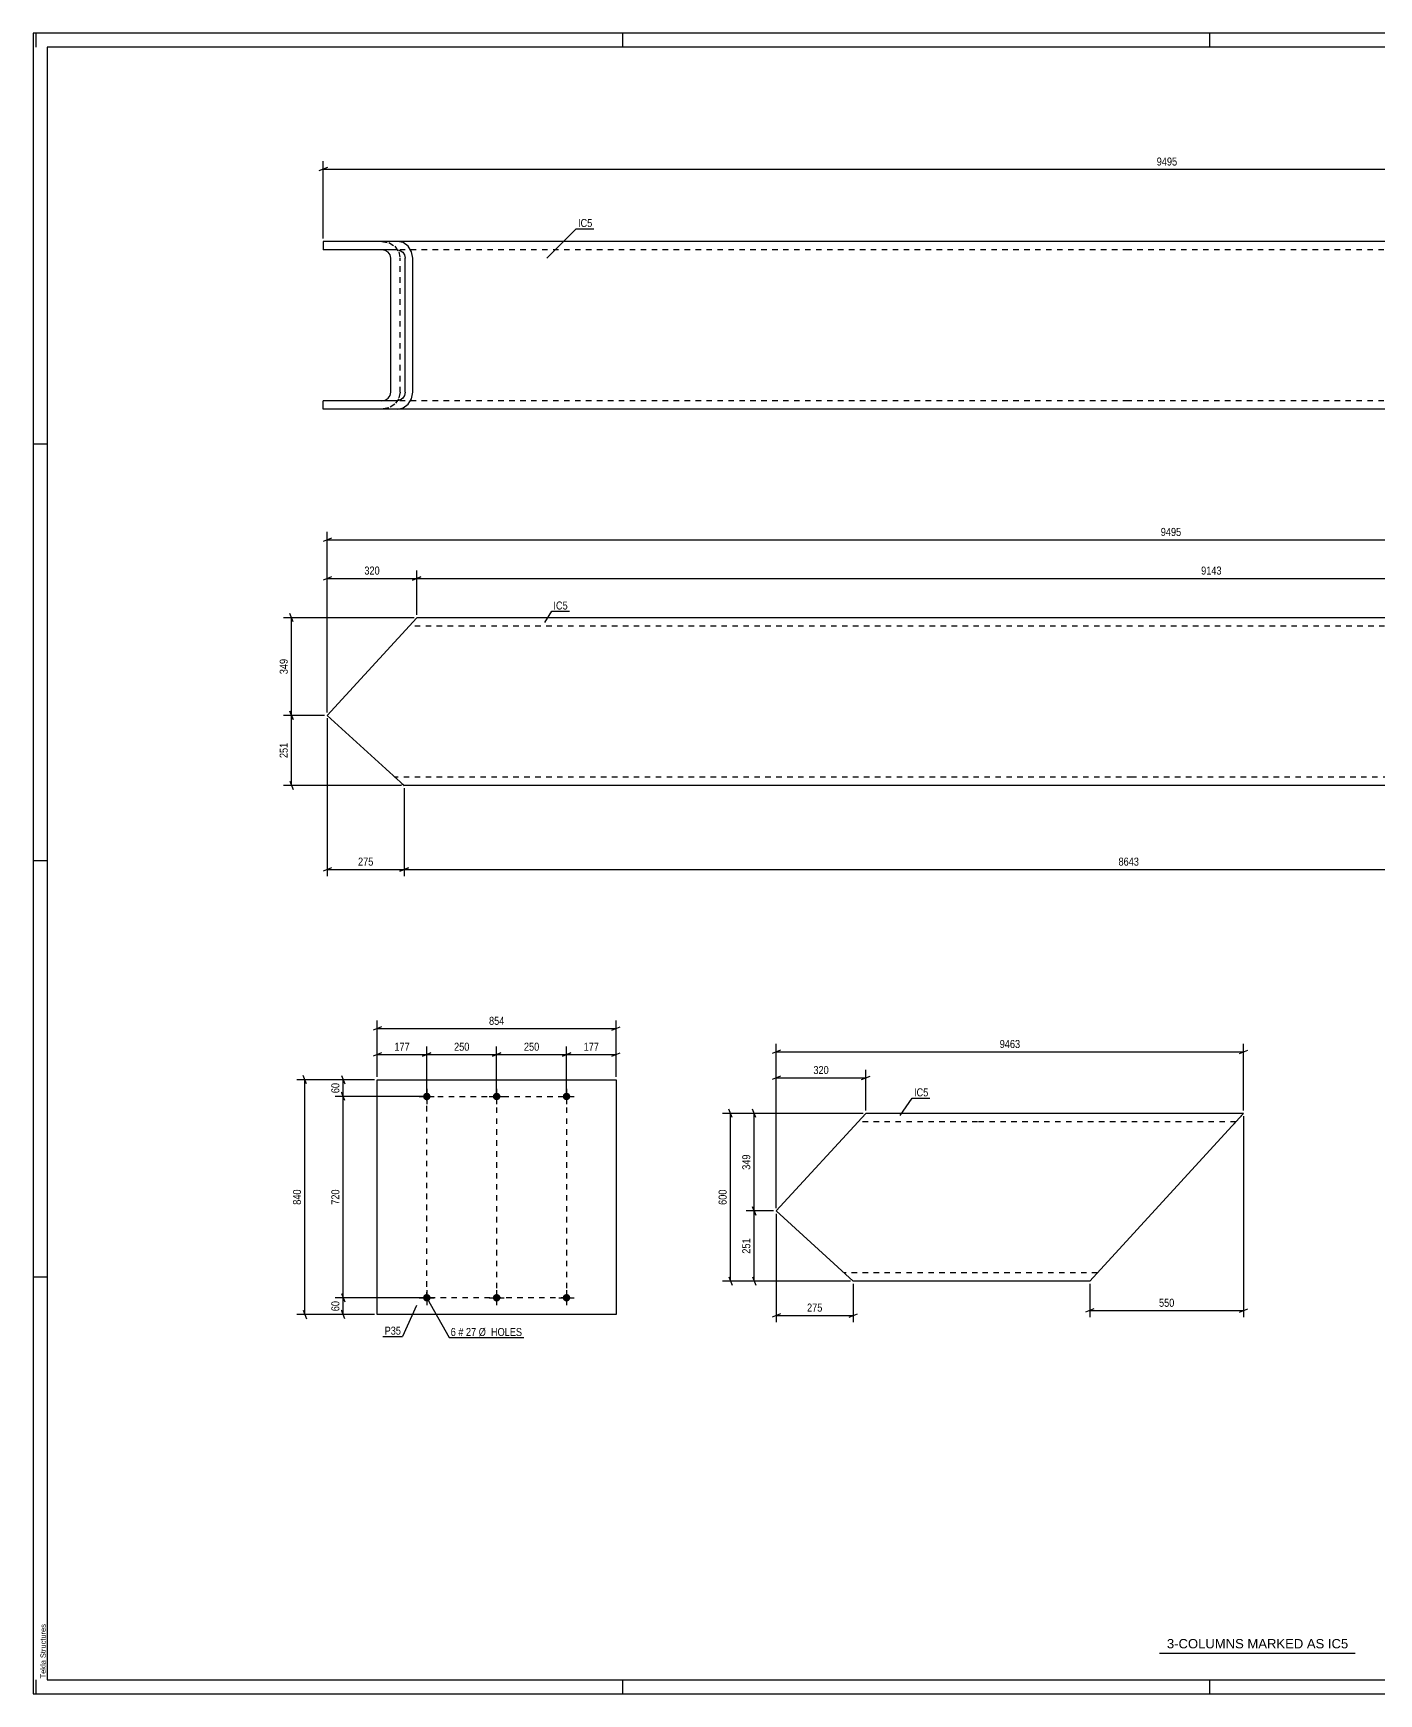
# Model space of a CAD drawing. Header units: millimetres. Extents: x 0 to 841, y 0 to 594.
# Drawn here: x 0 to 481, y 0 to 594 of the extents above; entities that cross this region are included whole.
import ezdxf

# ---------------------------------------------------------------- set-up
doc = ezdxf.new("R2010")
doc.units = ezdxf.units.MM
doc.linetypes.add('DXK_LINE_DOT2', pattern=[3.9198, 1.9599, -1.9599])
doc.styles.add('Arial', font='ARIAL.TTF', dxfattribs={"height": 0.2})
doc.styles.add('Arial Narrow', font='ARIALN.TTF', dxfattribs={"height": 0.2})

# ---------------------------------------------------------------- blocks, each defined once
blk = doc.blocks.new('Unknown-729378497-1131')
at = {"color": 5, "linetype": 'Continuous'}
for p, q in [((841, 594), (0, 594)), ((0, 594), (0, 0)), ((1, 589), (1, 594)), ((211, 589), (211, 594)), ((421, 589), (421, 594)), ((836, 589), (5, 589)), ((5, 589), (5, 5)), ((5, 447), (0, 447)), ((5, 298), (0, 298)), ((5, 149), (0, 149)), ((0, 0), (841, 0)), ((1, 0), (1, 5)), ((5, 5), (836, 5)), ((211, 0), (211, 5)), ((421, 0), (421, 5))]:
    blk.add_line(p, q, dxfattribs=at)
at = {"color": 174, "linetype": 'Continuous', "style": 'Arial'}
blk.add_text('Tekla Structures', height=1.9102, rotation=90, dxfattribs=at).set_placement((4.5, 5.5))
blk = doc.blocks.new('Part-729378497-1893 - 1886')
at = {"color": 2, "linetype": 'Continuous'}
for p, q in [((105.19, 349.99), (137.24, 384.92)), ((393.24, 384.92), (137.24, 384.92)), ((705.76, 384.92), (393.34, 384.92)), ((132.71, 324.92), (105.19, 349.99)), ((393.24, 324.92), (132.71, 324.92)), ((650.71, 324.92), (393.34, 324.92))]:
    blk.add_line(p, q, dxfattribs=at)
at = {"color": 7, "linetype": 'DXK_LINE_DOT2'}
for p, q in [((393.24, 381.92), (134.49, 381.92)), ((703.01, 381.92), (393.34, 381.92)), ((705.76, 384.92), (650.71, 324.92)), ((126.13, 330.92), (132.71, 324.92)), ((393.24, 327.92), (129.42, 327.92)), ((653.46, 327.92), (393.34, 327.92))]:
    blk.add_line(p, q, dxfattribs=at)
blk = doc.blocks.new('Part-729378497-1860 - 1853')
at = {"color": 2, "linetype": 'Continuous'}
for p, q in [((391.79, 519.54), (103.74, 519.54)), ((103.74, 519.54), (103.74, 516.54)), ((132.39, 519.08), (130.28, 519.54)), ((134.18, 517.78), (132.39, 519.08)), ((135.37, 515.83), (134.18, 517.78)), ((698.8, 519.54), (391.89, 519.54)), ((698.8, 519.54), (700.91, 519.08)), ((700.91, 519.08), (702.69, 517.78)), ((702.69, 517.78), (703.89, 515.83)), ((130.28, 516.54), (103.74, 516.54)), ((125.93, 516.31), (124.67, 516.54)), ((127, 515.66), (125.93, 516.31)), ((127.72, 514.69), (127, 515.66)), ((127.97, 513.54), (127.72, 514.69)), ((127.97, 465.54), (127.97, 513.54)), ((130.28, 516.54), (131.34, 516.31)), ((131.34, 516.31), (132.23, 515.66)), ((132.23, 515.66), (132.83, 514.69)), ((132.83, 514.69), (133.04, 513.54)), ((133.04, 465.54), (133.04, 513.54)), ((135.79, 513.54), (135.37, 515.83)), ((135.79, 465.54), (135.79, 513.54)), ((703.89, 515.83), (704.31, 513.54)), ((704.31, 465.54), (704.31, 513.54)), ((125.93, 462.77), (127, 463.42)), ((127, 463.42), (127.72, 464.39)), ((127.72, 464.39), (127.97, 465.54)), ((132.23, 463.42), (131.34, 462.77)), ((132.83, 464.39), (132.23, 463.42)), ((133.04, 465.54), (132.83, 464.39)), ((135.37, 463.24), (135.79, 465.54)), ((704.31, 465.54), (703.89, 463.24)), ((103.74, 459.54), (103.74, 462.54)), ((130.28, 462.54), (103.74, 462.54)), ((391.79, 459.54), (103.74, 459.54)), ((124.67, 462.54), (125.93, 462.77)), ((131.34, 462.77), (130.28, 462.54)), ((130.28, 459.54), (132.39, 459.99)), ((132.39, 459.99), (134.18, 461.3)), ((134.18, 461.3), (135.37, 463.24)), ((698.8, 459.54), (391.89, 459.54)), ((700.91, 459.99), (698.8, 459.54)), ((702.69, 461.3), (700.91, 459.99)), ((703.89, 463.24), (702.69, 461.3))]:
    blk.add_line(p, q, dxfattribs=at)
at = {"color": 7, "linetype": 'DXK_LINE_DOT2'}
for p, q in [((124.67, 519.54), (127.19, 519.08)), ((127.19, 519.08), (129.33, 517.78)), ((129.33, 517.78), (130.76, 515.83)), ((649.68, 515.83), (650.87, 517.78)), ((650.87, 517.78), (652.66, 519.08)), ((652.66, 519.08), (654.76, 519.54)), ((391.79, 516.54), (130.28, 516.54)), ((130.76, 515.83), (131.26, 513.54)), ((131.26, 465.54), (131.26, 513.54)), ((698.8, 516.54), (391.89, 516.54)), ((649.26, 513.54), (649.68, 515.83)), ((649.26, 465.54), (649.26, 513.54)), ((652.22, 514.69), (652.01, 513.54)), ((652.01, 465.54), (652.01, 513.54)), ((652.82, 515.66), (652.22, 514.69)), ((653.71, 516.31), (652.82, 515.66)), ((654.76, 516.54), (653.71, 516.31)), ((699.85, 516.31), (698.8, 516.54)), ((700.75, 515.66), (699.85, 516.31)), ((701.34, 514.69), (700.75, 515.66)), ((701.55, 513.54), (701.34, 514.69)), ((701.55, 465.54), (701.55, 513.54)), ((131.26, 465.54), (130.76, 463.24)), ((649.68, 463.24), (649.26, 465.54)), ((652.01, 465.54), (652.22, 464.39)), ((652.22, 464.39), (652.82, 463.42)), ((652.82, 463.42), (653.71, 462.77)), ((699.85, 462.77), (700.75, 463.42)), ((700.75, 463.42), (701.34, 464.39)), ((701.34, 464.39), (701.55, 465.54)), ((127.19, 459.99), (124.67, 459.54)), ((129.33, 461.3), (127.19, 459.99)), ((130.76, 463.24), (129.33, 461.3)), ((391.79, 462.54), (130.28, 462.54)), ((698.8, 462.54), (391.89, 462.54)), ((650.87, 461.3), (649.68, 463.24)), ((652.66, 459.99), (650.87, 461.3)), ((654.76, 459.54), (652.66, 459.99)), ((653.71, 462.77), (654.76, 462.54)), ((698.8, 462.54), (699.85, 462.77))]:
    blk.add_line(p, q, dxfattribs=at)
blk = doc.blocks.new('Part-729378497-1523 - 1507')
at = {"color": 2, "linetype": 'Continuous'}
for p, q in [((123.11, 135.67), (123.11, 219.67)), ((123.11, 219.67), (208.54, 219.67)), ((208.54, 219.67), (208.54, 135.67)), ((208.54, 135.67), (123.11, 135.67))]:
    blk.add_line(p, q, dxfattribs=at)
blk = doc.blocks.new('Bolt-729378497-1556 - 1507')
at = {"linetype": 'Continuous'}
for points in [[(140.81, 215.02, -1), (140.81, 212.32, -1)], [(165.81, 215.02, -1), (165.81, 212.32, -1)], [(190.81, 215.02, -1), (190.81, 212.32, -1)]]:
    blk.add_hatch(color=1, dxfattribs=at).paths.add_polyline_path(points)
at = {"color": 1, "linetype": 'Continuous'}
for p, q in [((140.81, 216.37), (140.81, 210.97)), ((165.81, 216.37), (165.81, 210.97)), ((190.81, 216.37), (190.81, 210.97)), ((138.11, 213.67), (143.51, 213.67)), ((163.11, 213.67), (168.51, 213.67)), ((188.11, 213.67), (193.51, 213.67))]:
    blk.add_line(p, q, dxfattribs=at)
blk = doc.blocks.new('Bolt-729378497-1561 - 1507')
at = {"linetype": 'Continuous'}
for points in [[(140.81, 143.02, -1), (140.81, 140.32, -1)], [(165.81, 143.02, -1), (165.81, 140.32, -1)], [(190.81, 143.02, -1), (190.81, 140.32, -1)]]:
    blk.add_hatch(color=1, dxfattribs=at).paths.add_polyline_path(points)
at = {"color": 1, "linetype": 'Continuous'}
for p, q in [((140.81, 144.37), (140.81, 138.97)), ((165.81, 144.37), (165.81, 138.97)), ((190.81, 144.37), (190.81, 138.97)), ((138.11, 141.67), (143.51, 141.67)), ((163.11, 141.67), (168.51, 141.67)), ((188.11, 141.67), (193.51, 141.67))]:
    blk.add_line(p, q, dxfattribs=at)
blk = doc.blocks.new('Part-729378497-1240 - 1222')
at = {"color": 2, "linetype": 'Continuous'}
for p, q in [((265.85, 172.7), (297.89, 207.63)), ((337.89, 207.63), (297.89, 207.63)), ((433.04, 207.63), (337.99, 207.63)), ((427.54, 201.63), (433.04, 207.63)), ((427.54, 201.63), (377.99, 147.63)), ((293.37, 147.63), (265.85, 172.7)), ((337.89, 147.63), (293.37, 147.63)), ((377.99, 147.63), (337.99, 147.63))]:
    blk.add_line(p, q, dxfattribs=at)
at = {"color": 7, "linetype": 'DXK_LINE_DOT2'}
for p, q in [((337.89, 204.63), (295.14, 204.63)), ((430.29, 204.63), (337.99, 204.63)), ((432.62, 207.18), (427.54, 201.63)), ((337.89, 150.63), (290.07, 150.63)), ((380.75, 150.63), (337.99, 150.63))]:
    blk.add_line(p, q, dxfattribs=at)
blk = doc.blocks.new('Rectangle-729378497-1675 - 1507')
at = {"color": 1, "linetype": 'DXK_LINE_DOT2'}
blk.add_lwpolyline([(140.81, 213.67), (190.81, 213.67), (190.81, 141.67), (140.81, 141.67), (140.81, 213.67)], close=True, dxfattribs=at)
blk = doc.blocks.new('Line-729378497-1660 - 1507')
at = {"color": 1, "linetype": 'DXK_LINE_DOT2'}
blk.add_line((165.81, 213.67), (165.81, 141.67), dxfattribs=at)
blk = doc.blocks.new('StraightDimension-729378497-3070 - 1886')
at = {"color": 7, "linetype": 'Continuous'}
for p, q in [((105.19, 348.99), (105.19, 292.49)), ((132.71, 323.92), (132.71, 292.49)), ((106.69, 295.49), (103.69, 294.29)), ((105.19, 294.89), (132.71, 294.89)), ((131.21, 294.29), (134.21, 295.49))]:
    blk.add_line(p, q, dxfattribs=at)
at = {"color": 0}
blk.add_wipeout([(122.3, 295.64), (122.3, 299.84), (115.61, 299.84), (115.61, 295.64)], dxfattribs=at)
at = {"color": 3, "style": 'Arial Narrow'}
blk.add_text('275', height=2.863, dxfattribs=at).set_placement((116.21, 296.24))
blk = doc.blocks.new('StraightDimension-729378497-2034 - 1886')
at = {"color": 7, "linetype": 'Continuous'}
for p, q in [((106.69, 413.42), (103.69, 412.22)), ((105.19, 350.99), (105.19, 415.67)), ((105.19, 412.82), (708.94, 412.82)), ((707.44, 412.22), (710.44, 413.42)), ((708.94, 385.69), (708.94, 415.67))]:
    blk.add_line(p, q, dxfattribs=at)
at = {"color": 0}
blk.add_wipeout([(411.32, 413.57), (411.32, 417.77), (402.81, 417.77), (402.81, 413.57)], dxfattribs=at)
at = {"color": 3, "style": 'Arial Narrow'}
blk.add_text('9495', height=2.863, dxfattribs=at).set_placement((403.41, 414.17))
blk = doc.blocks.new('StraightDimension-729378497-3069 - 1886')
at = {"color": 7, "linetype": 'Continuous'}
for p, q in [((132.71, 323.92), (132.71, 292.49)), ((651.18, 320.74), (651.18, 292.49)), ((134.21, 295.49), (131.21, 294.29)), ((132.71, 294.89), (651.18, 294.89)), ((649.68, 294.29), (652.68, 295.49))]:
    blk.add_line(p, q, dxfattribs=at)
at = {"color": 0}
blk.add_wipeout([(396.2, 295.64), (396.2, 299.84), (387.69, 299.84), (387.69, 295.64)], dxfattribs=at)
at = {"color": 3, "style": 'Arial Narrow'}
blk.add_text('8643', height=2.863, dxfattribs=at).set_placement((388.29, 296.24))
blk = doc.blocks.new('StraightDimension-729378497-3240 - 1886')
at = {"color": 7, "linetype": 'Continuous'}
for p, q in [((93, 383.42), (91.8, 386.42)), ((136.24, 384.92), (89.55, 384.92)), ((92.4, 349.99), (92.4, 384.92)), ((91.8, 351.49), (93, 348.49)), ((104.19, 349.99), (89.55, 349.99))]:
    blk.add_line(p, q, dxfattribs=at)
at = {"color": 0}
blk.add_wipeout([(91.65, 370.8), (87.45, 370.8), (87.45, 364.11), (91.65, 364.11)], dxfattribs=at)
at = {"color": 3, "style": 'Arial Narrow'}
blk.add_text('349', height=2.863, rotation=90.00021, dxfattribs=at).set_placement((91.05, 364.71))
blk = doc.blocks.new('StraightDimension-729378497-3241 - 1886')
at = {"color": 7, "linetype": 'Continuous'}
for p, q in [((93, 348.49), (91.8, 351.49)), ((104.19, 349.99), (89.55, 349.99)), ((92.4, 324.92), (92.4, 349.99)), ((131.71, 324.92), (89.55, 324.92)), ((91.8, 326.42), (93, 323.42))]:
    blk.add_line(p, q, dxfattribs=at)
at = {"color": 0}
blk.add_wipeout([(91.65, 340.8), (87.45, 340.8), (87.45, 334.11), (91.65, 334.11)], dxfattribs=at)
at = {"color": 3, "style": 'Arial Narrow'}
blk.add_text('251', height=2.863, rotation=90.00021, dxfattribs=at).set_placement((91.05, 334.71))
blk = doc.blocks.new('StraightDimension-729378497-3292 - 1886')
at = {"color": 7, "linetype": 'Continuous'}
for p, q in [((138.74, 399.6), (135.74, 398.4)), ((137.24, 385.92), (137.24, 401.85)), ((137.24, 399), (705.76, 399)), ((704.26, 398.4), (707.26, 399.6)), ((705.76, 385.92), (705.76, 401.85))]:
    blk.add_line(p, q, dxfattribs=at)
at = {"color": 0}
blk.add_wipeout([(425.76, 399.75), (425.76, 403.95), (417.24, 403.95), (417.24, 399.75)], dxfattribs=at)
at = {"color": 3, "style": 'Arial Narrow'}
blk.add_text('9143', height=2.863, dxfattribs=at).set_placement((417.84, 400.35))
blk = doc.blocks.new('StraightDimension-729378497-3293 - 1886')
at = {"color": 7, "linetype": 'Continuous'}
for p, q in [((106.69, 399.6), (103.69, 398.4)), ((105.19, 350.99), (105.19, 401.85)), ((105.19, 399), (137.24, 399)), ((135.74, 398.4), (138.74, 399.6)), ((137.24, 385.92), (137.24, 401.85))]:
    blk.add_line(p, q, dxfattribs=at)
at = {"color": 0}
blk.add_wipeout([(124.56, 399.75), (124.56, 403.95), (117.88, 403.95), (117.88, 399.75)], dxfattribs=at)
at = {"color": 3, "style": 'Arial Narrow'}
blk.add_text('320', height=2.863, dxfattribs=at).set_placement((118.48, 400.35))
blk = doc.blocks.new('StraightDimension-729378497-1875 - 1853')
at = {"color": 7, "linetype": 'Continuous'}
for p, q in [((103.74, 520.54), (103.74, 548.17)), ((707.48, 532.54), (707.48, 548.17)), ((105.24, 545.92), (102.24, 544.72)), ((103.74, 545.32), (707.48, 545.32)), ((705.98, 544.72), (708.98, 545.92))]:
    blk.add_line(p, q, dxfattribs=at)
at = {"color": 0}
blk.add_wipeout([(409.87, 546.07), (409.87, 550.27), (401.36, 550.27), (401.36, 546.07)], dxfattribs=at)
at = {"color": 3, "style": 'Arial Narrow'}
blk.add_text('9495', height=2.863, dxfattribs=at).set_placement((401.96, 546.67))
blk = doc.blocks.new('StraightDimension-729378497-1594 - 1507')
at = {"color": 7, "linetype": 'Continuous'}
for p, q in [((110.28, 143.17), (111.48, 140.17)), ((139.81, 141.67), (108.03, 141.67)), ((111.48, 134.17), (110.28, 137.17)), ((110.88, 135.67), (110.88, 141.67)), ((122.11, 135.67), (108.03, 135.67))]:
    blk.add_line(p, q, dxfattribs=at)
at = {"color": 0}
blk.add_wipeout([(110.13, 141.1), (105.93, 141.1), (105.93, 136.24), (110.13, 136.24)], dxfattribs=at)
at = {"color": 3, "style": 'Arial Narrow'}
blk.add_text('60', height=2.863, rotation=90.00021, dxfattribs=at).set_placement((109.53, 136.84))
blk = doc.blocks.new('StraightDimension-729378497-1578 - 1507')
at = {"color": 7, "linetype": 'Continuous'}
for p, q in [((111.48, 212.17), (110.28, 215.17)), ((139.81, 213.67), (108.03, 213.67)), ((110.88, 141.67), (110.88, 213.67)), ((110.28, 143.17), (111.48, 140.17)), ((139.81, 141.67), (108.03, 141.67))]:
    blk.add_line(p, q, dxfattribs=at)
at = {"color": 0}
blk.add_wipeout([(110.13, 181.01), (105.93, 181.01), (105.93, 174.33), (110.13, 174.33)], dxfattribs=at)
at = {"color": 3, "style": 'Arial Narrow'}
blk.add_text('720', height=2.863, rotation=90.00021, dxfattribs=at).set_placement((109.53, 174.93))
blk = doc.blocks.new('StraightDimension-729378497-1563 - 1507')
at = {"color": 7, "linetype": 'Continuous'}
for p, q in [((110.28, 221.17), (111.48, 218.17)), ((122.11, 219.67), (108.03, 219.67)), ((111.48, 212.17), (110.28, 215.17)), ((110.88, 213.67), (110.88, 219.67)), ((139.81, 213.67), (108.03, 213.67))]:
    blk.add_line(p, q, dxfattribs=at)
at = {"color": 0}
blk.add_wipeout([(110.13, 219.1), (105.93, 219.1), (105.93, 214.24), (110.13, 214.24)], dxfattribs=at)
at = {"color": 3, "style": 'Arial Narrow'}
blk.add_text('60', height=2.863, rotation=90.00021, dxfattribs=at).set_placement((109.53, 214.84))
blk = doc.blocks.new('StraightDimension-729378497-2904 - 1507')
at = {"color": 7, "linetype": 'Continuous'}
for p, q in [((142.31, 229.28), (139.31, 228.08)), ((140.81, 214.67), (140.81, 231.53)), ((140.81, 228.68), (165.81, 228.68)), ((164.31, 228.08), (167.31, 229.28)), ((165.81, 214.67), (165.81, 231.53))]:
    blk.add_line(p, q, dxfattribs=at)
at = {"color": 0}
blk.add_wipeout([(156.65, 229.43), (156.65, 233.63), (149.97, 233.63), (149.97, 229.43)], dxfattribs=at)
at = {"color": 3, "style": 'Arial Narrow'}
blk.add_text('250', height=2.863, dxfattribs=at).set_placement((150.57, 230.03))
blk = doc.blocks.new('StraightDimension-729378497-1608 - 1507')
at = {"color": 7, "linetype": 'Continuous'}
for p, q in [((97.76, 218.17), (96.56, 221.17)), ((122.11, 219.67), (94.31, 219.67)), ((97.16, 135.67), (97.16, 219.67)), ((96.56, 137.17), (97.76, 134.17)), ((122.11, 135.67), (94.31, 135.67))]:
    blk.add_line(p, q, dxfattribs=at)
at = {"color": 0}
blk.add_wipeout([(96.41, 181.01), (92.21, 181.01), (92.21, 174.33), (96.41, 174.33)], dxfattribs=at)
at = {"color": 3, "style": 'Arial Narrow'}
blk.add_text('840', height=2.863, rotation=90.00021, dxfattribs=at).set_placement((95.81, 174.93))
blk = doc.blocks.new('StraightDimension-729378497-1619 - 1507')
at = {"color": 7, "linetype": 'Continuous'}
for p, q in [((192.31, 229.28), (189.31, 228.08)), ((190.81, 214.67), (190.81, 231.53)), ((190.81, 228.68), (208.54, 228.68)), ((207.04, 228.08), (210.04, 229.28)), ((208.54, 220.67), (208.54, 231.53))]:
    blk.add_line(p, q, dxfattribs=at)
at = {"color": 0}
blk.add_wipeout([(203.02, 229.43), (203.02, 233.63), (196.33, 233.63), (196.33, 229.43)], dxfattribs=at)
at = {"color": 3, "style": 'Arial Narrow'}
blk.add_text('177', height=2.863, dxfattribs=at).set_placement((196.93, 230.03))
blk = doc.blocks.new('StraightDimension-729378497-1636 - 1507')
at = {"color": 7, "linetype": 'Continuous'}
for p, q in [((124.61, 229.28), (121.61, 228.08)), ((123.11, 220.67), (123.11, 231.53)), ((123.11, 228.68), (140.81, 228.68)), ((139.31, 228.08), (142.31, 229.28)), ((140.81, 214.67), (140.81, 231.53))]:
    blk.add_line(p, q, dxfattribs=at)
at = {"color": 0}
blk.add_wipeout([(135.3, 229.43), (135.3, 233.63), (128.62, 233.63), (128.62, 229.43)], dxfattribs=at)
at = {"color": 3, "style": 'Arial Narrow'}
blk.add_text('177', height=2.863, dxfattribs=at).set_placement((129.22, 230.03))
blk = doc.blocks.new('StraightDimension-729378497-1650 - 1507')
at = {"color": 7, "linetype": 'Continuous'}
for p, q in [((124.61, 238.54), (121.61, 237.34)), ((123.11, 220.67), (123.11, 240.79)), ((123.11, 237.94), (208.54, 237.94)), ((207.04, 237.34), (210.04, 238.54)), ((208.54, 220.67), (208.54, 240.79))]:
    blk.add_line(p, q, dxfattribs=at)
at = {"color": 0}
blk.add_wipeout([(169.17, 238.69), (169.17, 242.89), (162.48, 242.89), (162.48, 238.69)], dxfattribs=at)
at = {"color": 3, "style": 'Arial Narrow'}
blk.add_text('854', height=2.863, dxfattribs=at).set_placement((163.08, 239.29))
blk = doc.blocks.new('StraightDimension-729378497-2906 - 1507')
at = {"color": 7, "linetype": 'Continuous'}
for p, q in [((167.31, 229.28), (164.31, 228.08)), ((165.81, 214.67), (165.81, 231.53)), ((165.81, 228.68), (190.81, 228.68)), ((189.31, 228.08), (192.31, 229.28)), ((190.81, 214.67), (190.81, 231.53))]:
    blk.add_line(p, q, dxfattribs=at)
at = {"color": 0}
blk.add_wipeout([(181.65, 229.43), (181.65, 233.63), (174.97, 233.63), (174.97, 229.43)], dxfattribs=at)
at = {"color": 3, "style": 'Arial Narrow'}
blk.add_text('250', height=2.863, dxfattribs=at).set_placement((175.57, 230.03))
blk = doc.blocks.new('StraightDimension-729378497-1459 - 1222')
at = {"color": 7, "linetype": 'Continuous'}
for p, q in [((265.85, 173.7), (265.85, 232.51)), ((433.04, 208.63), (433.04, 232.51)), ((267.35, 230.26), (264.35, 229.06)), ((265.85, 229.66), (433.04, 229.66)), ((431.54, 229.06), (434.54, 230.26))]:
    blk.add_line(p, q, dxfattribs=at)
at = {"color": 0}
blk.add_wipeout([(353.7, 230.41), (353.7, 234.61), (345.19, 234.61), (345.19, 230.41)], dxfattribs=at)
at = {"color": 3, "style": 'Arial Narrow'}
blk.add_text('9463', height=2.863, dxfattribs=at).set_placement((345.79, 231.01))
blk = doc.blocks.new('StraightDimension-729378497-1436 - 1222')
at = {"color": 7, "linetype": 'Continuous'}
for p, q in [((258.49, 206.13), (257.29, 209.13)), ((296.89, 207.63), (255.04, 207.63)), ((257.89, 172.7), (257.89, 207.63)), ((264.85, 172.7), (255.04, 172.7)), ((257.29, 174.2), (258.49, 171.2))]:
    blk.add_line(p, q, dxfattribs=at)
at = {"color": 0}
blk.add_wipeout([(257.14, 193.51), (252.94, 193.51), (252.94, 186.83), (257.14, 186.83)], dxfattribs=at)
at = {"color": 3, "style": 'Arial Narrow'}
blk.add_text('349', height=2.863, rotation=90.00021, dxfattribs=at).set_placement((256.54, 187.43))
blk = doc.blocks.new('StraightDimension-729378497-1380 - 1222')
at = {"color": 7, "linetype": 'Continuous'}
for p, q in [((267.35, 220.94), (264.35, 219.74)), ((265.85, 173.7), (265.85, 223.19)), ((265.85, 220.34), (297.89, 220.34)), ((296.39, 219.74), (299.39, 220.94)), ((297.89, 208.63), (297.89, 223.19))]:
    blk.add_line(p, q, dxfattribs=at)
at = {"color": 0}
blk.add_wipeout([(285.21, 221.09), (285.21, 225.29), (278.53, 225.29), (278.53, 221.09)], dxfattribs=at)
at = {"color": 3, "style": 'Arial Narrow'}
blk.add_text('320', height=2.863, dxfattribs=at).set_placement((279.13, 221.69))
blk = doc.blocks.new('StraightDimension-729378497-1318 - 1222')
at = {"color": 7, "linetype": 'Continuous'}
for p, q in [((433.04, 206.63), (433.04, 134.69)), ((377.99, 146.63), (377.99, 134.69)), ((379.49, 137.69), (376.49, 136.49)), ((377.99, 137.09), (433.04, 137.09)), ((431.54, 136.49), (434.54, 137.69))]:
    blk.add_line(p, q, dxfattribs=at)
at = {"color": 0}
blk.add_wipeout([(408.86, 137.84), (408.86, 142.04), (402.18, 142.04), (402.18, 137.84)], dxfattribs=at)
at = {"color": 3, "style": 'Arial Narrow'}
blk.add_text('550', height=2.863, dxfattribs=at).set_placement((402.78, 138.44))
blk = doc.blocks.new('StraightDimension-729378497-1353 - 1222')
at = {"color": 7, "linetype": 'Continuous'}
for p, q in [((265.85, 171.7), (265.85, 132.96)), ((293.37, 146.63), (293.37, 132.96)), ((267.35, 135.96), (264.35, 134.76)), ((265.85, 135.36), (293.37, 135.36)), ((291.87, 134.76), (294.87, 135.96))]:
    blk.add_line(p, q, dxfattribs=at)
at = {"color": 0}
blk.add_wipeout([(282.95, 136.11), (282.95, 140.31), (276.26, 140.31), (276.26, 136.11)], dxfattribs=at)
at = {"color": 3, "style": 'Arial Narrow'}
blk.add_text('275', height=2.863, dxfattribs=at).set_placement((276.86, 136.71))
blk = doc.blocks.new('StraightDimension-729378497-1408 - 1222')
at = {"color": 7, "linetype": 'Continuous'}
for p, q in [((264.85, 172.7), (255.04, 172.7)), ((258.49, 171.2), (257.29, 174.2)), ((257.89, 147.63), (257.89, 172.7)), ((257.29, 149.13), (258.49, 146.13)), ((292.37, 147.63), (255.04, 147.63))]:
    blk.add_line(p, q, dxfattribs=at)
at = {"color": 0}
blk.add_wipeout([(257.14, 163.51), (252.94, 163.51), (252.94, 156.83), (257.14, 156.83)], dxfattribs=at)
at = {"color": 3, "style": 'Arial Narrow'}
blk.add_text('251', height=2.863, rotation=90.00021, dxfattribs=at).set_placement((256.54, 157.43))
blk = doc.blocks.new('StraightDimension-729378497-1478 - 1222')
at = {"color": 7, "linetype": 'Continuous'}
for p, q in [((250.03, 206.13), (248.83, 209.13)), ((296.89, 207.63), (246.58, 207.63)), ((249.43, 147.63), (249.43, 207.63)), ((248.83, 149.13), (250.03, 146.13)), ((292.37, 147.63), (246.58, 147.63))]:
    blk.add_line(p, q, dxfattribs=at)
at = {"color": 0}
blk.add_wipeout([(248.68, 180.98), (244.48, 180.98), (244.48, 174.29), (248.68, 174.29)], dxfattribs=at)
at = {"color": 3, "style": 'Arial Narrow'}
blk.add_text('600', height=2.863, rotation=90.00021, dxfattribs=at).set_placement((248.08, 174.89))
blk = doc.blocks.new('Unknown-729378497-4712')
at = {"color": 7, "linetype": 'Continuous'}
blk.add_line((403, 14.5), (473, 14.5), dxfattribs=at)
at = {"color": 7, "style": 'Arial'}
blk.add_text('3-COLUMNS MARKED AS IC5', height=3.3428, dxfattribs=at).set_placement((405.61, 16.25))
blk = doc.blocks.new('Mark-729378497-1889 - 1886')
at = {"color": 0}
blk.add_wipeout([(191.23, 387.85), (191.23, 390.85), (186.12, 390.85), (186.12, 387.85)], dxfattribs=at)
blk.add_wipeout([(191.23, 387.85), (191.23, 390.85), (186.12, 390.85), (186.12, 387.85)], dxfattribs=at)
at = {"color": 30, "linetype": 'Continuous'}
for p, q in [((183.09, 383.23), (185.52, 387.25)), ((185.52, 387.25), (191.83, 387.25))]:
    blk.add_line(p, q, dxfattribs=at)
at = {"color": 3, "style": 'Arial Narrow'}
blk.add_text('IC5', height=2.863, dxfattribs=at).set_placement((186.12, 387.85))
blk = doc.blocks.new('Mark-729378497-1856 - 1853')
at = {"color": 0}
blk.add_wipeout([(200.03, 524.68), (200.03, 527.68), (194.91, 527.68), (194.91, 524.68)], dxfattribs=at)
blk.add_wipeout([(200.03, 524.68), (200.03, 527.68), (194.91, 527.68), (194.91, 524.68)], dxfattribs=at)
at = {"color": 30, "linetype": 'Continuous'}
for p, q in [((183.71, 513.48), (194.31, 524.08)), ((194.31, 524.08), (200.63, 524.08))]:
    blk.add_line(p, q, dxfattribs=at)
at = {"color": 3, "style": 'Arial Narrow'}
blk.add_text('IC5', height=2.863, dxfattribs=at).set_placement((194.91, 524.68))
blk = doc.blocks.new('MarkSet-729378497-1722 - 1507')
at = {"color": 0}
blk.add_wipeout([(151.2, 127.99), (151.2, 130.99), (149.37, 130.99), (149.37, 127.99)], dxfattribs=at)
blk.add_wipeout([(151.2, 127.99), (151.2, 130.99), (149.37, 130.99), (149.37, 127.99)], dxfattribs=at)
at = {"color": 7, "linetype": 'Continuous'}
blk.add_line((140.99, 141.36), (148.77, 127.39), dxfattribs=at)
at = {"color": 0}
blk.add_wipeout([(153.93, 127.99), (153.93, 130.99), (152.1, 130.99), (152.1, 127.99)], dxfattribs=at)
blk.add_wipeout([(153.93, 127.99), (153.93, 130.99), (152.1, 130.99), (152.1, 127.99)], dxfattribs=at)
at = {"color": 3, "style": 'Arial Narrow'}
blk.add_text('6', height=2.86, dxfattribs=at).set_placement((149.37, 127.99))
at = {"color": 0}
blk.add_wipeout([(158.49, 127.99), (158.49, 130.99), (154.83, 130.99), (154.83, 127.99)], dxfattribs=at)
blk.add_wipeout([(158.49, 127.99), (158.49, 130.99), (154.83, 130.99), (154.83, 127.99)], dxfattribs=at)
at = {"color": 3, "style": 'Arial Narrow'}
blk.add_text('#', height=2.86, dxfattribs=at).set_placement((152.1, 127.99))
at = {"color": 0}
blk.add_wipeout([(174.91, 127.99), (174.91, 130.99), (159.39, 130.99), (159.39, 127.99)], dxfattribs=at)
blk.add_wipeout([(174.91, 127.99), (174.91, 130.99), (159.39, 130.99), (159.39, 127.99)], dxfattribs=at)
at = {"color": 7, "linetype": 'Continuous'}
blk.add_line((148.77, 127.39), (175.51, 127.39), dxfattribs=at)
at = {"color": 3, "style": 'Arial Narrow'}
for s, p in [('27', (154.83, 127.99)), ('Ø  HOLES', (159.39, 127.99))]:
    blk.add_text(s, height=2.863, dxfattribs=at).set_placement(p)
blk = doc.blocks.new('Mark-729378497-1519 - 1507')
at = {"color": 0}
blk.add_wipeout([(131.57, 128.46), (131.57, 131.46), (125.72, 131.46), (125.72, 128.46)], dxfattribs=at)
blk.add_wipeout([(131.57, 128.46), (131.57, 131.46), (125.72, 131.46), (125.72, 128.46)], dxfattribs=at)
at = {"color": 30, "linetype": 'Continuous'}
for p in [(137.12, 138.87), (125.12, 127.86)]:
    blk.add_line(p, (132.17, 127.86), dxfattribs=at)
at = {"color": 3, "style": 'Arial Narrow'}
blk.add_text('P35', height=2.863, dxfattribs=at).set_placement((125.72, 128.46))
blk = doc.blocks.new('Mark-729378497-1235 - 1222')
at = {"color": 0}
blk.add_wipeout([(320.23, 213.71), (320.23, 216.71), (315.12, 216.71), (315.12, 213.71)], dxfattribs=at)
blk.add_wipeout([(320.23, 213.71), (320.23, 216.71), (315.12, 216.71), (315.12, 213.71)], dxfattribs=at)
at = {"color": 30, "linetype": 'Continuous'}
for p, q in [((310.15, 206.8), (314.52, 213.11)), ((314.52, 213.11), (320.83, 213.11))]:
    blk.add_line(p, q, dxfattribs=at)
at = {"color": 3, "style": 'Arial Narrow'}
blk.add_text('IC5', height=2.863, dxfattribs=at).set_placement((315.12, 213.71))

msp = doc.modelspace()

# ---------------------------------------------------------------- block references
for name in ['Unknown-729378497-1131', 'Part-729378497-1860 - 1853', 'Part-729378497-1893 - 1886', 'Part-729378497-1523 - 1507', 'Bolt-729378497-1556 - 1507', 'Rectangle-729378497-1675 - 1507', 'Line-729378497-1660 - 1507', 'Part-729378497-1240 - 1222', 'Bolt-729378497-1561 - 1507', 'Unknown-729378497-4712']:
    msp.add_blockref(name, (0, 0))

# ---------------------------------------------------------------- next in the draw order: block references
for name in ['StraightDimension-729378497-1875 - 1853', 'StraightDimension-729378497-3070 - 1886', 'StraightDimension-729378497-1619 - 1507', 'StraightDimension-729378497-1459 - 1222', 'StraightDimension-729378497-1594 - 1507']:
    msp.add_blockref(name, (0, 0))

# ---------------------------------------------------------------- next in the draw order: block references
for name in ['Mark-729378497-1856 - 1853', 'StraightDimension-729378497-2034 - 1886', 'StraightDimension-729378497-3069 - 1886', 'StraightDimension-729378497-1578 - 1507', 'Mark-729378497-1235 - 1222', 'StraightDimension-729378497-1436 - 1222', 'StraightDimension-729378497-1318 - 1222']:
    msp.add_blockref(name, (0, 0))

# ---------------------------------------------------------------- next in the draw order: block references
for name in ['StraightDimension-729378497-3240 - 1886', 'StraightDimension-729378497-1563 - 1507', 'StraightDimension-729378497-1380 - 1222', 'Mark-729378497-1519 - 1507', 'MarkSet-729378497-1722 - 1507']:
    msp.add_blockref(name, (0, 0))

# ---------------------------------------------------------------- next in the draw order: block references
for name in ['StraightDimension-729378497-3292 - 1886', 'StraightDimension-729378497-3241 - 1886', 'StraightDimension-729378497-2904 - 1507', 'StraightDimension-729378497-1608 - 1507', 'StraightDimension-729378497-1353 - 1222']:
    msp.add_blockref(name, (0, 0))

# ---------------------------------------------------------------- next in the draw order: block references
for name in ['StraightDimension-729378497-3293 - 1886', 'Mark-729378497-1889 - 1886', 'StraightDimension-729378497-1636 - 1507', 'StraightDimension-729378497-1408 - 1222']:
    msp.add_blockref(name, (0, 0))

# ---------------------------------------------------------------- next in the draw order: block references
for name in ['StraightDimension-729378497-1650 - 1507', 'StraightDimension-729378497-1478 - 1222']:
    msp.add_blockref(name, (0, 0))

# ---------------------------------------------------------------- next in the draw order: block references
msp.add_blockref('StraightDimension-729378497-2906 - 1507', (0, 0))

doc.saveas('drawing.dxf')
